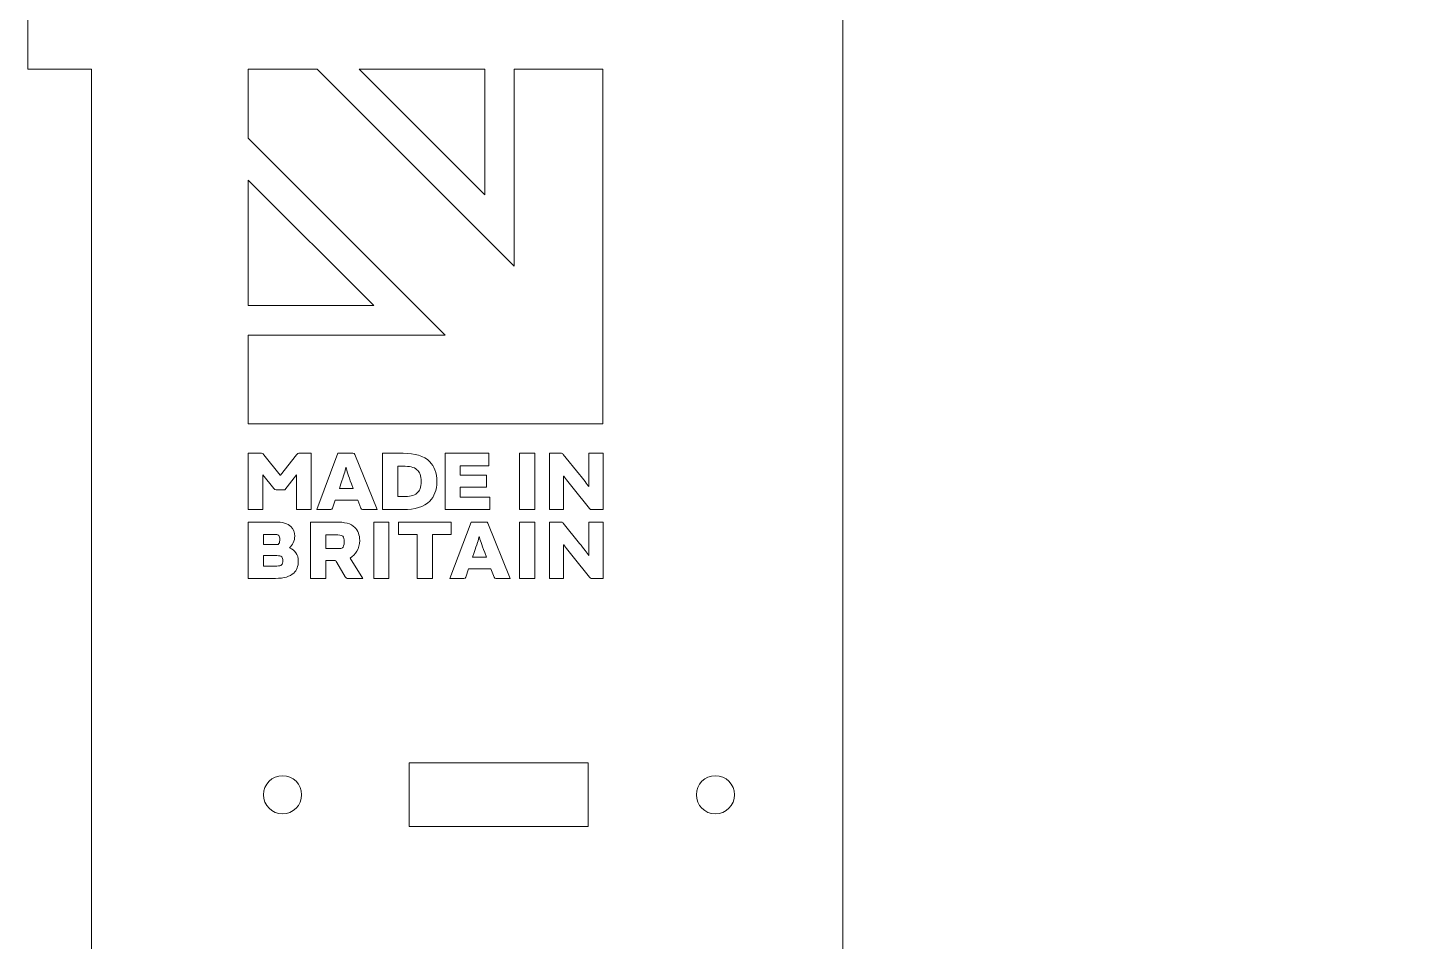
# Model space of a CAD drawing. Header units: inches. Extents: x 27 to 573, y -587 to -13.
# Drawn here: x 27.2 to 136.7, y -156.5 to -84.7 of the extents above; entities that cross this region are included whole.
import ezdxf

# ---------------------------------------------------------------- set-up
doc = ezdxf.new("R2010")
doc.units = ezdxf.units.IN
doc.header["$MEASUREMENT"] = 0
doc.layers.add('Layer 1', color=7, linetype='Continuous')

# ---------------------------------------------------------------- blocks, each defined once
blk = doc.blocks.new('block 12')
at = {"layer": 'Layer 1', "color": 250, "lineweight": 9, "true_color": 0x231f20}
for points in [[(72.34, -88), (72.34, -115.85), (44.49, -115.85), (44.49, -108.89), (59.96, -108.89), (44.49, -93.41), (44.49, -88), (49.91, -88), (65.38, -103.47), (65.38, -88), (72.34, -88)], [(63.06, -88), (63.06, -97.87), (53.19, -88), (63.06, -88)], [(54.36, -106.57), (44.49, -106.57), (44.49, -96.7), (54.36, -106.57)]]:
    blk.add_lwpolyline(points, dxfattribs=at)
blk = doc.blocks.new('block 11')
at = {"layer": 'Layer 1', "color": 250, "lineweight": 9, "true_color": 0x231f20}
for points in [[(63.39, -118.17), (63.39, -119.15), (61.14, -119.15), (61.14, -119.88), (63.19, -119.88), (63.19, -120.84), (61.14, -120.84), (61.14, -121.61), (63.45, -121.61), (63.45, -122.59), (59.96, -122.59), (59.96, -118.17), (63.39, -118.17)], [(66.99, -122.59), (65.8, -122.59), (65.8, -118.17), (66.99, -118.17), (66.99, -122.59)], [(55.54, -128), (54.35, -128), (54.35, -123.57), (55.54, -123.57), (55.54, -128)], [(57.76, -124.55), (56.28, -124.55), (56.28, -123.57), (60.43, -123.57), (60.43, -124.55), (58.95, -124.55), (58.95, -128), (57.76, -128), (57.76, -124.55)], [(66.99, -128), (65.8, -128), (65.8, -123.57), (66.99, -123.57), (66.99, -128)]]:
    blk.add_lwpolyline(points, dxfattribs=at)
for points, knots in [([(48.29, -118.28), (48.37, -118.18), (48.4, -118.17), (48.53, -118.17), (48.53, -118.17), (49.44, -118.17), (49.44, -118.17), (49.44, -118.17), (49.44, -122.59), (49.44, -122.59), (49.44, -122.59), (48.29, -122.59), (48.29, -122.59), (48.29, -122.59), (48.29, -119.86), (48.29, -119.86), (48.29, -119.86), (48.29, -119.86), (48.29, -119.86), (48.29, -119.86), (47.35, -121.03), (47.35, -121.03), (47.35, -121.03), (46.69, -121.03), (46.69, -121.03), (46.59, -121.03), (46.54, -121.01), (46.49, -120.95), (46.49, -120.95), (45.63, -119.86), (45.63, -119.86), (45.63, -119.86), (45.63, -119.86), (45.63, -119.86), (45.63, -119.86), (45.63, -122.59), (45.63, -122.59), (45.63, -122.59), (44.49, -122.59), (44.49, -122.59), (44.49, -122.59), (44.49, -118.17), (44.49, -118.17), (44.49, -118.17), (45.45, -118.17), (45.45, -118.17), (45.59, -118.17), (45.62, -118.18), (45.7, -118.28), (45.7, -118.28), (46.99, -119.89), (46.99, -119.89), (46.99, -119.89), (47.01, -119.89), (47.01, -119.89), (47.01, -119.89), (48.29, -118.28), (48.29, -118.28)], [0, 0, 0, 0, 1, 1, 1, 2, 2, 2, 3, 3, 3, 4, 4, 4, 5, 5, 5, 6, 6, 6, 7, 7, 7, 8, 8, 8, 9, 9, 9, 10, 10, 10, 11, 11, 11, 12, 12, 12, 13, 13, 13, 14, 14, 14, 15, 15, 15, 16, 16, 16, 17, 17, 17, 18, 18, 18, 19, 19, 19, 19]), ([(51.53, -118.17), (51.53, -118.17), (52.71, -118.17), (52.71, -118.17), (52.79, -118.17), (52.81, -118.18), (52.85, -118.27), (52.85, -118.27), (54.61, -122.59), (54.61, -122.59), (54.61, -122.59), (53.47, -122.59), (53.47, -122.59), (53.39, -122.59), (53.36, -122.58), (53.33, -122.49), (53.33, -122.49), (53.09, -121.86), (53.09, -121.86), (53.09, -121.86), (51.32, -121.86), (51.32, -121.86), (51.32, -121.86), (51.11, -122.49), (51.11, -122.49), (51.08, -122.58), (51.05, -122.59), (50.97, -122.59), (50.97, -122.59), (49.87, -122.59), (49.87, -122.59), (49.87, -122.59), (51.53, -118.17), (51.53, -118.17)], [0, 0, 0, 0, 1, 1, 1, 2, 2, 2, 3, 3, 3, 4, 4, 4, 5, 5, 5, 6, 6, 6, 7, 7, 7, 8, 8, 8, 9, 9, 9, 10, 10, 10, 11, 11, 11, 11]), ([(55.04, -122.59), (55.04, -122.59), (55.04, -118.17), (55.04, -118.17), (55.04, -118.17), (56.66, -118.17), (56.66, -118.17), (57.57, -118.17), (58.27, -118.36), (58.74, -118.83), (59.09, -119.18), (59.3, -119.7), (59.3, -120.39), (59.3, -121.07), (59.09, -121.58), (58.74, -121.93), (58.27, -122.4), (57.57, -122.59), (56.66, -122.59), (56.66, -122.59), (55.04, -122.59), (55.04, -122.59)], [0, 0, 0, 0, 1, 1, 1, 2, 2, 2, 3, 3, 3, 4, 4, 4, 5, 5, 5, 6, 6, 6, 7, 7, 7, 7]), ([(69.02, -118.17), (69.13, -118.17), (69.17, -118.18), (69.23, -118.26), (69.23, -118.26), (70.51, -119.84), (70.51, -119.84), (70.81, -120.23), (71.11, -120.62), (71.23, -120.79), (71.23, -120.79), (71.24, -120.79), (71.24, -120.79), (71.24, -120.79), (71.24, -118.17), (71.24, -118.17), (71.24, -118.17), (72.35, -118.17), (72.35, -118.17), (72.35, -118.17), (72.35, -122.59), (72.35, -122.59), (72.35, -122.59), (71.5, -122.59), (71.5, -122.59), (71.39, -122.59), (71.35, -122.58), (71.29, -122.51), (71.29, -122.51), (70, -120.91), (70, -120.91), (69.72, -120.56), (69.4, -120.15), (69.27, -119.96), (69.27, -119.96), (69.26, -119.96), (69.26, -119.96), (69.26, -119.96), (69.26, -122.59), (69.26, -122.59), (69.26, -122.59), (68.16, -122.59), (68.16, -122.59), (68.16, -122.59), (68.16, -118.17), (68.16, -118.17), (68.16, -118.17), (69.02, -118.17), (69.02, -118.17)], [0, 0, 0, 0, 1, 1, 1, 2, 2, 2, 3, 3, 3, 4, 4, 4, 5, 5, 5, 6, 6, 6, 7, 7, 7, 8, 8, 8, 9, 9, 9, 10, 10, 10, 11, 11, 11, 12, 12, 12, 13, 13, 13, 14, 14, 14, 15, 15, 15, 16, 16, 16, 16]), ([(52.16, -119.3), (52.11, -119.54), (51.98, -119.94), (51.77, -120.56), (51.77, -120.56), (51.65, -120.93), (51.65, -120.93), (51.65, -120.93), (52.73, -120.93), (52.73, -120.93), (52.73, -120.93), (52.59, -120.56), (52.59, -120.56), (52.35, -119.9), (52.22, -119.54), (52.17, -119.3), (52.17, -119.3), (52.16, -119.3), (52.16, -119.3)], [0, 0, 0, 0, 1, 1, 1, 2, 2, 2, 3, 3, 3, 4, 4, 4, 5, 5, 5, 6, 6, 6, 6]), ([(56.63, -121.57), (57.14, -121.57), (57.5, -121.52), (57.74, -121.31), (57.95, -121.13), (58.07, -120.84), (58.07, -120.39), (58.07, -119.93), (57.95, -119.64), (57.74, -119.46), (57.5, -119.24), (57.14, -119.19), (56.63, -119.19), (56.63, -119.19), (56.23, -119.19), (56.23, -119.19), (56.23, -119.19), (56.23, -121.57), (56.23, -121.57), (56.23, -121.57), (56.63, -121.57), (56.63, -121.57)], [0, 0, 0, 0, 1, 1, 1, 2, 2, 2, 3, 3, 3, 4, 4, 4, 5, 5, 5, 6, 6, 6, 7, 7, 7, 7]), ([(44.49, -123.57), (44.49, -123.57), (46.57, -123.57), (46.57, -123.57), (47.21, -123.57), (47.58, -123.67), (47.84, -123.93), (48.03, -124.11), (48.14, -124.4), (48.14, -124.69), (48.14, -125.05), (47.97, -125.38), (47.73, -125.6), (48.14, -125.77), (48.42, -126.12), (48.42, -126.64), (48.42, -127.04), (48.29, -127.36), (48.06, -127.58), (47.77, -127.86), (47.29, -128), (46.64, -128), (46.64, -128), (44.49, -128), (44.49, -128), (44.49, -128), (44.49, -123.57), (44.49, -123.57)], [0, 0, 0, 0, 1, 1, 1, 2, 2, 2, 3, 3, 3, 4, 4, 4, 5, 5, 5, 6, 6, 6, 7, 7, 7, 8, 8, 8, 9, 9, 9, 9]), ([(50.57, -128), (50.57, -128), (49.39, -128), (49.39, -128), (49.39, -128), (49.39, -123.57), (49.39, -123.57), (49.39, -123.57), (51.32, -123.57), (51.32, -123.57), (52.06, -123.57), (52.55, -123.69), (52.86, -123.99), (53.1, -124.23), (53.24, -124.59), (53.24, -125.03), (53.24, -125.66), (52.91, -126.14), (52.5, -126.4), (52.5, -126.4), (53.5, -128), (53.5, -128), (53.5, -128), (52.31, -128), (52.31, -128), (52.21, -128), (52.17, -127.98), (52.11, -127.88), (52.11, -127.88), (51.44, -126.74), (51.44, -126.74), (51.37, -126.62), (51.35, -126.6), (51.23, -126.6), (51.23, -126.6), (50.57, -126.6), (50.57, -126.6), (50.57, -126.6), (50.57, -128), (50.57, -128)], [0, 0, 0, 0, 1, 1, 1, 2, 2, 2, 3, 3, 3, 4, 4, 4, 5, 5, 5, 6, 6, 6, 7, 7, 7, 8, 8, 8, 9, 9, 9, 10, 10, 10, 11, 11, 11, 12, 12, 12, 13, 13, 13, 13]), ([(61.99, -123.57), (61.99, -123.57), (63.17, -123.57), (63.17, -123.57), (63.25, -123.57), (63.28, -123.58), (63.31, -123.67), (63.31, -123.67), (65.07, -128), (65.07, -128), (65.07, -128), (63.94, -128), (63.94, -128), (63.86, -128), (63.82, -127.98), (63.79, -127.9), (63.79, -127.9), (63.55, -127.26), (63.55, -127.26), (63.55, -127.26), (61.78, -127.26), (61.78, -127.26), (61.78, -127.26), (61.57, -127.9), (61.57, -127.9), (61.54, -127.98), (61.51, -128), (61.43, -128), (61.43, -128), (60.33, -128), (60.33, -128), (60.33, -128), (61.99, -123.57), (61.99, -123.57)], [0, 0, 0, 0, 1, 1, 1, 2, 2, 2, 3, 3, 3, 4, 4, 4, 5, 5, 5, 6, 6, 6, 7, 7, 7, 8, 8, 8, 9, 9, 9, 10, 10, 10, 11, 11, 11, 11]), ([(69.02, -123.57), (69.13, -123.57), (69.17, -123.59), (69.23, -123.66), (69.23, -123.66), (70.51, -125.25), (70.51, -125.25), (70.81, -125.64), (71.11, -126.02), (71.23, -126.2), (71.23, -126.2), (71.24, -126.2), (71.24, -126.2), (71.24, -126.2), (71.24, -123.57), (71.24, -123.57), (71.24, -123.57), (72.35, -123.57), (72.35, -123.57), (72.35, -123.57), (72.35, -128), (72.35, -128), (72.35, -128), (71.5, -128), (71.5, -128), (71.39, -128), (71.35, -127.98), (71.29, -127.91), (71.29, -127.91), (70, -126.31), (70, -126.31), (69.72, -125.96), (69.4, -125.56), (69.27, -125.36), (69.27, -125.36), (69.26, -125.36), (69.26, -125.36), (69.26, -125.36), (69.26, -128), (69.26, -128), (69.26, -128), (68.16, -128), (68.16, -128), (68.16, -128), (68.16, -123.57), (68.16, -123.57), (68.16, -123.57), (69.02, -123.57), (69.02, -123.57)], [0, 0, 0, 0, 1, 1, 1, 2, 2, 2, 3, 3, 3, 4, 4, 4, 5, 5, 5, 6, 6, 6, 7, 7, 7, 8, 8, 8, 9, 9, 9, 10, 10, 10, 11, 11, 11, 12, 12, 12, 13, 13, 13, 14, 14, 14, 15, 15, 15, 16, 16, 16, 16]), ([(46.73, -125.34), (46.81, -125.34), (46.86, -125.33), (46.9, -125.26), (46.95, -125.19), (46.97, -125.03), (46.97, -124.92), (46.97, -124.79), (46.95, -124.69), (46.89, -124.63), (46.81, -124.56), (46.7, -124.54), (46.51, -124.54), (46.51, -124.54), (45.68, -124.54), (45.68, -124.54), (45.68, -124.54), (45.68, -125.34), (45.68, -125.34), (45.68, -125.34), (46.73, -125.34), (46.73, -125.34)], [0, 0, 0, 0, 1, 1, 1, 2, 2, 2, 3, 3, 3, 4, 4, 4, 5, 5, 5, 6, 6, 6, 7, 7, 7, 7]), ([(51.69, -125.66), (51.81, -125.66), (51.87, -125.64), (51.93, -125.54), (52.01, -125.43), (52.03, -125.22), (52.03, -125.09), (52.03, -124.93), (51.98, -124.77), (51.91, -124.69), (51.8, -124.59), (51.63, -124.57), (51.34, -124.57), (51.34, -124.57), (50.57, -124.57), (50.57, -124.57), (50.57, -124.57), (50.57, -125.66), (50.57, -125.66), (50.57, -125.66), (51.69, -125.66), (51.69, -125.66)], [0, 0, 0, 0, 1, 1, 1, 2, 2, 2, 3, 3, 3, 4, 4, 4, 5, 5, 5, 6, 6, 6, 7, 7, 7, 7]), ([(62.62, -124.7), (62.58, -124.94), (62.44, -125.35), (62.23, -125.96), (62.23, -125.96), (62.11, -126.34), (62.11, -126.34), (62.11, -126.34), (63.19, -126.34), (63.19, -126.34), (63.19, -126.34), (63.06, -125.96), (63.06, -125.96), (62.81, -125.31), (62.68, -124.95), (62.63, -124.7), (62.63, -124.7), (62.62, -124.7), (62.62, -124.7)], [0, 0, 0, 0, 1, 1, 1, 2, 2, 2, 3, 3, 3, 4, 4, 4, 5, 5, 5, 6, 6, 6, 6]), ([(45.68, -127.03), (45.68, -127.03), (46.72, -127.03), (46.72, -127.03), (46.92, -127.03), (47.04, -127), (47.11, -126.93), (47.17, -126.87), (47.21, -126.75), (47.21, -126.6), (47.21, -126.46), (47.18, -126.37), (47.12, -126.31), (47.05, -126.24), (46.93, -126.21), (46.72, -126.21), (46.72, -126.21), (45.68, -126.21), (45.68, -126.21), (45.68, -126.21), (45.68, -127.03), (45.68, -127.03)], [0, 0, 0, 0, 1, 1, 1, 2, 2, 2, 3, 3, 3, 4, 4, 4, 5, 5, 5, 6, 6, 6, 7, 7, 7, 7])]:
    blk.add_open_spline(points, degree=3, knots=knots, dxfattribs=at)
at = {"layer": 'Layer 1'}
blk.add_blockref('block 12', (0, 0), dxfattribs=at)
blk = doc.blocks.new('block 7')
at = {"layer": 'Layer 1'}
blk.add_blockref('block 11', (0, 0), dxfattribs=at)
blk = doc.blocks.new('block 6')
at = {"layer": 'Layer 1', "color": 177, "lineweight": 9, "true_color": 0x2e3092}
blk.add_lwpolyline([(71.18, -147.5), (57.13, -147.5), (57.13, -142.5), (71.18, -142.5), (71.18, -147.5)], dxfattribs=at)
at = {"layer": 'Layer 1', "color": 240, "lineweight": 9, "true_color": 0xed1c24}
for points, knots in [([(32.18, -88), (32.18, -88), (27.18, -88), (27.18, -88), (27.18, -88), (27.18, -79.15), (27.18, -79.15), (27.18, -78.78), (27.48, -78.49), (27.84, -78.5), (27.84, -78.5), (27.88, -78.5), (27.88, -78.5), (28.1, -78.51), (28.3, -78.64), (28.42, -78.83), (28.75, -79.34), (29.39, -79.64), (30.07, -79.46), (30.6, -79.33), (31.01, -78.9), (31.14, -78.38), (31.37, -77.39), (30.63, -76.51), (29.68, -76.51), (29.16, -76.51), (28.69, -76.78), (28.43, -77.19), (28.3, -77.38), (28.1, -77.51), (27.87, -77.51), (27.87, -77.51), (27.82, -77.51), (27.82, -77.51), (27.47, -77.51), (27.18, -77.22), (27.18, -76.87), (27.18, -76.87), (27.18, -13), (27.18, -13), (27.18, -13), (38.09, -13), (38.09, -13), (38.45, -13), (38.75, -13.3), (38.74, -13.66), (38.74, -13.66), (38.74, -13.69), (38.74, -13.69), (38.73, -13.92), (38.6, -14.12), (38.41, -14.24), (37.9, -14.57), (37.6, -15.21), (37.78, -15.89), (37.91, -16.41), (38.34, -16.83), (38.86, -16.95), (39.85, -17.19), (40.73, -16.44), (40.73, -15.5), (40.73, -14.97), (40.46, -14.51), (40.05, -14.24), (39.85, -14.12), (39.72, -13.91), (39.72, -13.68), (39.72, -13.68), (39.72, -13.64), (39.72, -13.64), (39.73, -13.29), (40.01, -13), (40.37, -13), (40.37, -13), (59.18, -13), (59.18, -13), (59.18, -13), (59.18, -18), (59.18, -18), (59.18, -18), (76.93, -18), (76.93, -18), (77.35, -18), (77.68, -18.33), (77.68, -18.75), (77.68, -18.75), (77.68, -22.67), (77.68, -22.67), (77.68, -22.98), (77.49, -23.26), (77.21, -23.37), (75.15, -24.17), (73.68, -26.17), (73.68, -28.5), (73.68, -28.5), (73.68, -31.1), (73.68, -31.1), (73.68, -31.65), (74.13, -32.1), (74.68, -32.1), (74.68, -32.1), (83.68, -32.1), (83.68, -32.1), (84.23, -32.1), (84.68, -31.65), (84.68, -31.1), (84.68, -31.1), (84.68, -28.5), (84.68, -28.5), (84.68, -26.17), (83.21, -24.17), (81.16, -23.37), (80.87, -23.26), (80.68, -22.98), (80.68, -22.67), (80.68, -22.67), (80.68, -18.75), (80.68, -18.75), (80.68, -18.33), (81.02, -18), (81.43, -18), (81.43, -18), (91.18, -18), (91.18, -18), (91.18, -18), (91.18, -474.7), (91.18, -474.7), (91.18, -474.7), (183.68, -507), (183.68, -507)], [0, 0, 0, 0, 1, 1, 1, 2, 2, 2, 3, 3, 3, 4, 4, 4, 5, 5, 5, 6, 6, 6, 7, 7, 7, 8, 8, 8, 9, 9, 9, 10, 10, 10, 11, 11, 11, 12, 12, 12, 13, 13, 13, 14, 14, 14, 15, 15, 15, 16, 16, 16, 17, 17, 17, 18, 18, 18, 19, 19, 19, 20, 20, 20, 21, 21, 21, 22, 22, 22, 23, 23, 23, 24, 24, 24, 25, 25, 25, 26, 26, 26, 27, 27, 27, 28, 28, 28, 29, 29, 29, 30, 30, 30, 31, 31, 31, 32, 32, 32, 33, 33, 33, 34, 34, 34, 35, 35, 35, 36, 36, 36, 37, 37, 37, 38, 38, 38, 39, 39, 39, 40, 40, 40, 41, 41, 41, 42, 42, 42, 43, 43, 43, 43]), ([(246.18, -587), (246.18, -587), (246.18, -582), (246.18, -582), (246.18, -582), (239.18, -582), (239.18, -582), (238.77, -582), (238.43, -581.66), (238.43, -581.25), (238.43, -581.25), (238.43, -577.32), (238.43, -577.32), (238.43, -577.02), (238.62, -576.74), (238.91, -576.63), (240.96, -575.83), (242.43, -573.83), (242.43, -571.5), (242.43, -571.5), (242.43, -568.9), (242.43, -568.9), (242.43, -568.35), (241.98, -567.9), (241.43, -567.9), (241.43, -567.9), (232.43, -567.9), (232.43, -567.9), (231.88, -567.9), (231.43, -568.35), (231.43, -568.9), (231.43, -568.9), (231.43, -571.5), (231.43, -571.5), (231.43, -573.83), (232.9, -575.83), (234.95, -576.63), (235.24, -576.74), (235.43, -577.02), (235.43, -577.32), (235.43, -577.32), (235.43, -581.25), (235.43, -581.25), (235.43, -581.66), (235.1, -582), (234.68, -582), (234.68, -582), (183.68, -582), (183.68, -582), (183.68, -582), (183.68, -587), (183.68, -587), (183.68, -587), (174.83, -587), (174.83, -587), (174.47, -587), (174.17, -586.7), (174.18, -586.34), (174.18, -586.34), (174.18, -586.3), (174.18, -586.3), (174.19, -586.07), (174.32, -585.88), (174.51, -585.76), (175.02, -585.42), (175.32, -584.79), (175.14, -584.1), (175.01, -583.58), (174.58, -583.16), (174.06, -583.04), (173.07, -582.81), (172.19, -583.55), (172.19, -584.5), (172.19, -585.02), (172.46, -585.49), (172.87, -585.75), (173.07, -585.88), (173.2, -586.08), (173.2, -586.31), (173.2, -586.31), (173.2, -586.35), (173.2, -586.35), (173.2, -586.71), (172.91, -587), (172.55, -587), (172.55, -587), (163.68, -587), (163.68, -587), (163.68, -587), (163.68, -582), (163.68, -582), (163.68, -582), (107.68, -582), (107.68, -582), (107.27, -582), (106.93, -581.66), (106.93, -581.25), (106.93, -581.25), (106.93, -577.32), (106.93, -577.32), (106.93, -577.02), (107.12, -576.74), (107.41, -576.63), (109.46, -575.83), (110.93, -573.83), (110.93, -571.5), (110.93, -571.5), (110.93, -568.9), (110.93, -568.9), (110.93, -568.35), (110.48, -567.9), (109.93, -567.9), (109.93, -567.9), (100.93, -567.9), (100.93, -567.9), (100.38, -567.9), (99.93, -568.35), (99.93, -568.9), (99.93, -568.9), (99.93, -571.5), (99.93, -571.5), (99.93, -573.83), (101.4, -575.83), (103.45, -576.63), (103.74, -576.74), (103.93, -577.02), (103.93, -577.32), (103.93, -577.32), (103.93, -581.25), (103.93, -581.25), (103.93, -581.66), (103.6, -582), (103.18, -582), (103.18, -582), (32.18, -582), (32.18, -582), (32.18, -582), (32.18, -559.5), (32.18, -559.5), (32.18, -559.5), (27.18, -559.5), (27.18, -559.5), (27.18, -559.5), (27.18, -550.65), (27.18, -550.65), (27.18, -550.28), (27.48, -549.99), (27.84, -550), (27.84, -550), (27.88, -550), (27.88, -550), (28.1, -550.01), (28.3, -550.14), (28.42, -550.33), (28.75, -550.84), (29.39, -551.14), (30.07, -550.96), (30.6, -550.83), (31.01, -550.4), (31.14, -549.88), (31.37, -548.89), (30.63, -548.01), (29.68, -548.01), (29.16, -548.01), (28.69, -548.28), (28.43, -548.69), (28.3, -548.88), (28.1, -549.01), (27.87, -549.01), (27.87, -549.01), (27.82, -549.01), (27.82, -549.01), (27.47, -549.01), (27.18, -548.72), (27.18, -548.37), (27.18, -548.37), (27.18, -539.5), (27.18, -539.5), (27.18, -539.5), (32.18, -539.5), (32.18, -539.5), (32.18, -539.5), (32.18, -462.75), (32.18, -462.75), (32.18, -462.33), (32.52, -462), (32.93, -462), (32.93, -462), (36.86, -462), (36.86, -462), (37.16, -462), (37.44, -462.19), (37.55, -462.47), (38.35, -464.53), (40.35, -466), (42.68, -466), (42.68, -466), (45.28, -466), (45.28, -466), (45.83, -466), (46.28, -465.55), (46.28, -465), (46.28, -465), (46.28, -456), (46.28, -456), (46.28, -455.45), (45.83, -455), (45.28, -455), (45.28, -455), (42.68, -455), (42.68, -455), (40.35, -455), (38.35, -456.47), (37.55, -458.52), (37.44, -458.81), (37.16, -459), (36.86, -459), (36.86, -459), (32.93, -459), (32.93, -459), (32.52, -459), (32.18, -458.66), (32.18, -458.25), (32.18, -458.25), (32.18, -400.75), (32.18, -400.75), (32.18, -400.75), (27.18, -400.75), (27.18, -400.75), (27.18, -400.75), (27.18, -391.9), (27.18, -391.9), (27.18, -391.53), (27.48, -391.24), (27.84, -391.25), (27.84, -391.25), (27.88, -391.25), (27.88, -391.25), (28.1, -391.26), (28.3, -391.39), (28.42, -391.58), (28.75, -392.09), (29.39, -392.39), (30.07, -392.21), (30.6, -392.08), (31.01, -391.65), (31.14, -391.13), (31.37, -390.14), (30.63, -389.26), (29.68, -389.26), (29.16, -389.26), (28.69, -389.53), (28.43, -389.94), (28.3, -390.13), (28.1, -390.26), (27.87, -390.26), (27.87, -390.26), (27.82, -390.26), (27.82, -390.26), (27.47, -390.26), (27.18, -389.97), (27.18, -389.62), (27.18, -389.62), (27.18, -380.75), (27.18, -380.75), (27.18, -380.75), (32.18, -380.75), (32.18, -380.75), (32.18, -380.75), (32.22, -327.35), (32.22, -327.35), (32.22, -327.35), (32.22, -323.1), (32.22, -323.1), (32.22, -322.69), (32.55, -322.35), (32.97, -322.35), (32.97, -322.35), (36.89, -322.35), (36.89, -322.35), (37.2, -322.35), (37.47, -322.54), (37.59, -322.83), (38.38, -324.89), (40.39, -326.35), (42.72, -326.35), (42.72, -326.35), (45.32, -326.35), (45.32, -326.35), (45.87, -326.35), (46.32, -325.91), (46.32, -325.35), (46.32, -325.35), (46.32, -316.35), (46.32, -316.35), (46.32, -315.8), (45.87, -315.35), (45.32, -315.35), (45.32, -315.35), (42.72, -315.35), (42.72, -315.35), (40.39, -315.35), (38.38, -316.82), (37.59, -318.88), (37.48, -319.16), (37.2, -319.35), (36.89, -319.35), (36.89, -319.35), (32.97, -319.35), (32.97, -319.35), (32.55, -319.35), (32.22, -319.02), (32.22, -318.6), (32.22, -318.6), (32.18, -261.25), (32.18, -261.25), (32.18, -261.25), (27.18, -261.25), (27.18, -261.25), (27.18, -261.25), (27.18, -252.4), (27.18, -252.4), (27.18, -252.03), (27.48, -251.74), (27.84, -251.75), (27.84, -251.75), (27.88, -251.75), (27.88, -251.75), (28.1, -251.76), (28.3, -251.89), (28.42, -252.08), (28.75, -252.59), (29.39, -252.89), (30.07, -252.71), (30.6, -252.58), (31.01, -252.15), (31.14, -251.63), (31.37, -250.64), (30.63, -249.76), (29.68, -249.76), (29.16, -249.76), (28.69, -250.03), (28.43, -250.44), (28.3, -250.63), (28.1, -250.76), (27.87, -250.76), (27.87, -250.76), (27.82, -250.76), (27.82, -250.76), (27.47, -250.76), (27.18, -250.47), (27.18, -250.12), (27.18, -250.12), (27.18, -241.25), (27.18, -241.25), (27.18, -241.25), (32.18, -241.25), (32.18, -241.25), (32.18, -241.25), (32.18, -183.75), (32.18, -183.75), (32.18, -183.33), (32.52, -183), (32.93, -183), (32.93, -183), (36.86, -183), (36.86, -183), (37.16, -183), (37.44, -183.19), (37.55, -183.47), (38.35, -185.53), (40.35, -187), (42.68, -187), (42.68, -187), (45.28, -187), (45.28, -187), (45.83, -187), (46.28, -186.55), (46.28, -186), (46.28, -186), (46.28, -177), (46.28, -177), (46.28, -176.45), (45.83, -176), (45.28, -176), (45.28, -176), (42.68, -176), (42.68, -176), (40.35, -176), (38.35, -177.47), (37.55, -179.52), (37.44, -179.81), (37.16, -180), (36.86, -180), (36.86, -180), (32.93, -180), (32.93, -180), (32.52, -180), (32.18, -179.66), (32.18, -179.25), (32.18, -179.25), (32.18, -88), (32.18, -88)], [0, 0, 0, 0, 1, 1, 1, 2, 2, 2, 3, 3, 3, 4, 4, 4, 5, 5, 5, 6, 6, 6, 7, 7, 7, 8, 8, 8, 9, 9, 9, 10, 10, 10, 11, 11, 11, 12, 12, 12, 13, 13, 13, 14, 14, 14, 15, 15, 15, 16, 16, 16, 17, 17, 17, 18, 18, 18, 19, 19, 19, 20, 20, 20, 21, 21, 21, 22, 22, 22, 23, 23, 23, 24, 24, 24, 25, 25, 25, 26, 26, 26, 27, 27, 27, 28, 28, 28, 29, 29, 29, 30, 30, 30, 31, 31, 31, 32, 32, 32, 33, 33, 33, 34, 34, 34, 35, 35, 35, 36, 36, 36, 37, 37, 37, 38, 38, 38, 39, 39, 39, 40, 40, 40, 41, 41, 41, 42, 42, 42, 43, 43, 43, 44, 44, 44, 45, 45, 45, 46, 46, 46, 47, 47, 47, 48, 48, 48, 49, 49, 49, 50, 50, 50, 51, 51, 51, 52, 52, 52, 53, 53, 53, 54, 54, 54, 55, 55, 55, 56, 56, 56, 57, 57, 57, 58, 58, 58, 59, 59, 59, 60, 60, 60, 61, 61, 61, 62, 62, 62, 63, 63, 63, 64, 64, 64, 65, 65, 65, 66, 66, 66, 67, 67, 67, 68, 68, 68, 69, 69, 69, 70, 70, 70, 71, 71, 71, 72, 72, 72, 73, 73, 73, 74, 74, 74, 75, 75, 75, 76, 76, 76, 77, 77, 77, 78, 78, 78, 79, 79, 79, 80, 80, 80, 81, 81, 81, 82, 82, 82, 83, 83, 83, 84, 84, 84, 85, 85, 85, 86, 86, 86, 87, 87, 87, 88, 88, 88, 89, 89, 89, 90, 90, 90, 91, 91, 91, 92, 92, 92, 93, 93, 93, 94, 94, 94, 95, 95, 95, 96, 96, 96, 97, 97, 97, 98, 98, 98, 99, 99, 99, 100, 100, 100, 101, 101, 101, 102, 102, 102, 103, 103, 103, 104, 104, 104, 105, 105, 105, 106, 106, 106, 107, 107, 107, 108, 108, 108, 109, 109, 109, 110, 110, 110, 111, 111, 111, 112, 112, 112, 113, 113, 113, 114, 114, 114, 115, 115, 115, 116, 116, 116, 117, 117, 117, 118, 118, 118, 119, 119, 119, 120, 120, 120, 121, 121, 121, 122, 122, 122, 123, 123, 123, 124, 124, 124, 125, 125, 125, 126, 126, 126, 127, 127, 127, 128, 128, 128, 129, 129, 129, 130, 130, 130, 131, 131, 131, 132, 132, 132, 133, 133, 133, 134, 134, 134, 134])]:
    blk.add_open_spline(points, degree=3, knots=knots, dxfattribs=at)
at = {"layer": 'Layer 1', "color": 177, "lineweight": 9, "true_color": 0x2e3092}
for points in [[(48.68, -145), (48.68, -145.83), (48.01, -146.5), (47.18, -146.5), (46.35, -146.5), (45.68, -145.83), (45.68, -145), (45.68, -144.17), (46.35, -143.5), (47.18, -143.5), (48.01, -143.5), (48.68, -144.17), (48.68, -145)], [(82.68, -145), (82.68, -145.83), (82.01, -146.5), (81.18, -146.5), (80.35, -146.5), (79.68, -145.83), (79.68, -145), (79.68, -144.17), (80.35, -143.5), (81.18, -143.5), (82.01, -143.5), (82.68, -144.17), (82.68, -145)]]:
    blk.add_open_spline(points, degree=3, knots=[0, 0, 0, 0, 1, 1, 1, 2, 2, 2, 3, 3, 3, 4, 4, 4, 4], dxfattribs=at)
at = {"layer": 'Layer 1'}
blk.add_blockref('block 7', (0, 0), dxfattribs=at)
blk = doc.blocks.new('block 2')
at = {"layer": 'Layer 1'}
blk.add_blockref('block 6', (0, 0), dxfattribs=at)

msp = doc.modelspace()

# ---------------------------------------------------------------- block references
at = {"layer": 'Layer 1'}
msp.add_blockref('block 2', (0, 0), dxfattribs=at)

doc.saveas('drawing.dxf')
